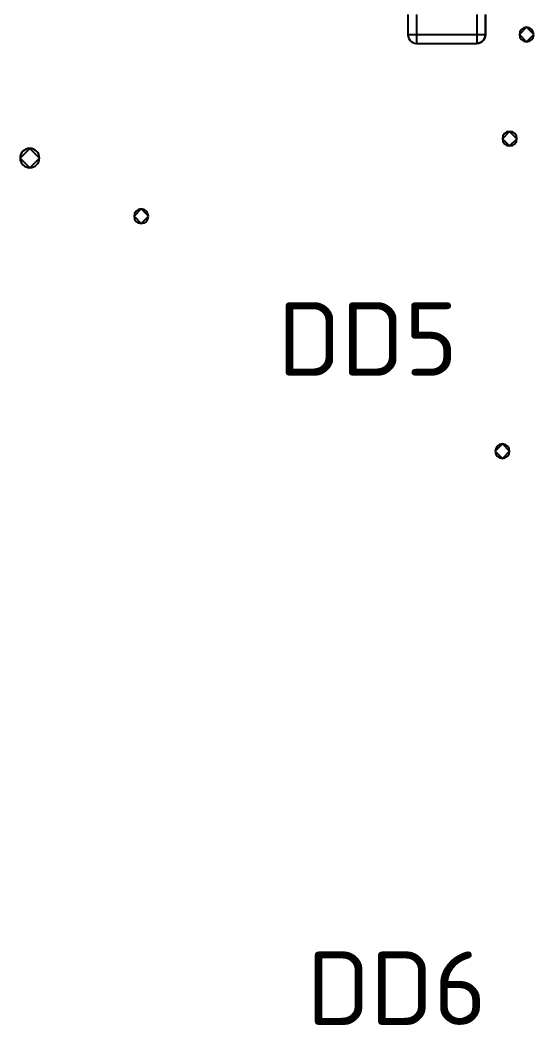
# Model space of a CAD drawing. Header units: inches. Extents: x 5 to 589, y -420 to -5.
# Drawn here: x 172.88 to 183.48, y -138.1 to -117.36 of the extents above; entities that cross this region are included whole.
import ezdxf

# ---------------------------------------------------------------- set-up
doc = ezdxf.new("R2010")
doc.units = ezdxf.units.IN
doc.header["$MEASUREMENT"] = 0
doc.styles.add('ISOCPEUR0', font='isocpeur.ttf', dxfattribs={"height": 2.87999})

msp = doc.modelspace()

# ---------------------------------------------------------------- linework, layer by layer
at = {"color": 7, "true_color": 0xffffff}
for p, q in [((180.883, -117.238), (180.883, -117.658)), ((180.883, -117.238), (180.883, -117.658)), ((181.063, -117.238), (181.063, -117.658)), ((182.303, -117.238), (182.303, -117.658)), ((182.483, -117.658), (182.483, -117.238)), ((182.483, -117.238), (182.483, -117.658)), ((180.883, -117.658), (180.887, -117.698)), ((180.883, -117.658), (180.887, -117.698)), ((180.887, -117.658), (180.883, -117.658)), ((180.901, -117.658), (180.887, -117.658)), ((180.887, -117.698), (180.901, -117.736)), ((180.887, -117.698), (180.901, -117.736)), ((180.923, -117.658), (180.901, -117.658)), ((180.901, -117.736), (180.923, -117.77)), ((180.901, -117.736), (180.923, -117.77)), ((180.951, -117.658), (180.923, -117.658)), ((180.923, -117.77), (180.951, -117.798)), ((180.923, -117.77), (180.951, -117.798)), ((180.985, -117.658), (180.951, -117.658)), ((181.023, -117.658), (180.985, -117.658)), ((181.063, -117.658), (181.023, -117.658)), ((181.063, -117.658), (181.063, -117.698)), ((182.303, -117.658), (181.063, -117.658)), ((181.063, -117.698), (181.063, -117.736)), ((181.063, -117.736), (181.063, -117.77)), ((181.063, -117.77), (181.063, -117.798)), ((182.303, -117.658), (182.303, -117.698)), ((182.343, -117.658), (182.303, -117.658)), ((182.303, -117.698), (182.303, -117.736)), ((182.303, -117.736), (182.303, -117.77)), ((182.303, -117.77), (182.303, -117.798)), ((182.381, -117.658), (182.343, -117.658)), ((182.415, -117.658), (182.381, -117.658)), ((182.443, -117.658), (182.415, -117.658)), ((182.415, -117.798), (182.443, -117.77)), ((182.443, -117.77), (182.415, -117.798)), ((182.465, -117.658), (182.443, -117.658)), ((182.443, -117.77), (182.465, -117.736)), ((182.465, -117.736), (182.443, -117.77)), ((182.479, -117.658), (182.465, -117.658)), ((182.465, -117.736), (182.479, -117.698)), ((182.479, -117.698), (182.465, -117.736)), ((182.479, -117.698), (182.483, -117.658)), ((182.483, -117.658), (182.479, -117.698)), ((182.483, -117.658), (182.479, -117.658)), ((180.951, -117.798), (180.985, -117.82)), ((180.951, -117.798), (180.985, -117.82)), ((180.985, -117.82), (181.023, -117.832)), ((180.985, -117.82), (181.023, -117.832)), ((181.023, -117.832), (181.063, -117.838)), ((181.023, -117.832), (181.063, -117.838)), ((181.063, -117.798), (181.063, -117.82)), ((181.063, -117.82), (181.063, -117.832)), ((181.063, -117.832), (181.063, -117.838)), ((181.063, -117.838), (182.303, -117.838)), ((181.063, -117.838), (182.303, -117.838)), ((182.303, -117.798), (182.303, -117.82)), ((182.303, -117.82), (182.303, -117.832)), ((182.303, -117.838), (182.343, -117.832)), ((182.343, -117.832), (182.303, -117.838)), ((182.303, -117.832), (182.303, -117.838)), ((182.343, -117.832), (182.381, -117.82)), ((182.381, -117.82), (182.343, -117.832)), ((182.381, -117.82), (182.415, -117.798)), ((182.415, -117.798), (182.381, -117.82))]:
    msp.add_line(p, q, dxfattribs=at)
at = {"color": 18, "true_color": 0x000000}
for p, q in [((180.883, -117.238), (180.883, -117.658)), ((180.883, -117.238), (180.883, -117.658)), ((181.063, -117.238), (181.063, -117.658)), ((182.303, -117.238), (182.303, -117.658)), ((182.483, -117.658), (182.483, -117.238)), ((182.483, -117.238), (182.483, -117.658)), ((183.333, -117.504), (183.183, -117.654)), ((183.483, -117.654), (183.333, -117.504)), ((180.883, -117.658), (180.887, -117.698)), ((180.883, -117.658), (180.887, -117.698)), ((180.887, -117.658), (180.883, -117.658)), ((180.901, -117.658), (180.887, -117.658)), ((180.887, -117.698), (180.901, -117.736)), ((180.887, -117.698), (180.901, -117.736)), ((180.923, -117.658), (180.901, -117.658)), ((180.901, -117.736), (180.923, -117.77)), ((180.901, -117.736), (180.923, -117.77)), ((180.951, -117.658), (180.923, -117.658)), ((180.923, -117.77), (180.951, -117.798)), ((180.923, -117.77), (180.951, -117.798)), ((180.985, -117.658), (180.951, -117.658)), ((181.023, -117.658), (180.985, -117.658)), ((181.063, -117.658), (181.023, -117.658)), ((181.063, -117.658), (181.063, -117.698)), ((182.303, -117.658), (181.063, -117.658)), ((181.063, -117.698), (181.063, -117.736)), ((181.063, -117.736), (181.063, -117.77)), ((181.063, -117.77), (181.063, -117.798)), ((182.303, -117.658), (182.303, -117.698)), ((182.343, -117.658), (182.303, -117.658)), ((182.303, -117.698), (182.303, -117.736)), ((182.303, -117.736), (182.303, -117.77)), ((182.303, -117.77), (182.303, -117.798)), ((182.381, -117.658), (182.343, -117.658)), ((182.415, -117.658), (182.381, -117.658)), ((182.443, -117.658), (182.415, -117.658)), ((182.415, -117.798), (182.443, -117.77)), ((182.443, -117.77), (182.415, -117.798)), ((182.465, -117.658), (182.443, -117.658)), ((182.443, -117.77), (182.465, -117.736)), ((182.465, -117.736), (182.443, -117.77)), ((182.479, -117.658), (182.465, -117.658)), ((182.465, -117.736), (182.479, -117.698)), ((182.479, -117.698), (182.465, -117.736)), ((182.479, -117.698), (182.483, -117.658)), ((182.483, -117.658), (182.479, -117.698)), ((182.483, -117.658), (182.479, -117.658)), ((183.183, -117.654), (183.333, -117.804)), ((183.333, -117.804), (183.483, -117.654)), ((180.951, -117.798), (180.985, -117.82)), ((180.951, -117.798), (180.985, -117.82)), ((180.985, -117.82), (181.023, -117.832)), ((180.985, -117.82), (181.023, -117.832)), ((181.023, -117.832), (181.063, -117.838)), ((181.023, -117.832), (181.063, -117.838)), ((181.063, -117.798), (181.063, -117.82)), ((181.063, -117.82), (181.063, -117.832)), ((181.063, -117.832), (181.063, -117.838)), ((181.063, -117.838), (182.303, -117.838)), ((181.063, -117.838), (182.303, -117.838)), ((182.303, -117.798), (182.303, -117.82)), ((182.303, -117.82), (182.303, -117.832)), ((182.303, -117.838), (182.343, -117.832)), ((182.343, -117.832), (182.303, -117.838)), ((182.303, -117.832), (182.303, -117.838)), ((182.343, -117.832), (182.381, -117.82)), ((182.381, -117.82), (182.343, -117.832)), ((182.381, -117.82), (182.415, -117.798)), ((182.415, -117.798), (182.381, -117.82)), ((182.983, -119.654), (182.833, -119.804)), ((183.133, -119.804), (182.983, -119.654)), ((182.833, -119.804), (182.983, -119.954)), ((182.983, -119.954), (183.133, -119.804)), ((173.083, -120.004), (172.883, -120.204)), ((173.283, -120.204), (173.083, -120.004)), ((172.883, -120.204), (173.083, -120.404)), ((173.083, -120.404), (173.283, -120.204)), ((175.383, -121.254), (175.233, -121.404)), ((175.533, -121.404), (175.383, -121.254)), ((175.233, -121.404), (175.383, -121.554)), ((175.383, -121.554), (175.533, -121.404)), ((182.833, -126.104), (182.683, -126.254)), ((182.683, -126.254), (182.833, -126.404)), ((182.983, -126.254), (182.833, -126.104)), ((182.833, -126.404), (182.983, -126.254))]:
    msp.add_line(p, q, dxfattribs=at)
for centre, radius, start, end in [((183.333, -117.654), 0.15, 90, 180), ((183.333, -117.654), 0.15, 0, 90), ((183.333, -117.654), 0.15, 180, 270), ((183.333, -117.654), 0.15, 270, 0), ((182.983, -119.804), 0.15, 90, 180), ((182.983, -119.804), 0.15, 0, 90), ((182.983, -119.804), 0.15, 180, 270), ((182.983, -119.804), 0.15, 270, 0), ((173.083, -120.204), 0.2, 90, 180), ((173.083, -120.204), 0.2, 0, 90), ((173.083, -120.204), 0.2, 180, 270), ((173.083, -120.204), 0.2, 270, 0), ((175.383, -121.404), 0.15, 90, 180), ((175.383, -121.404), 0.15, 0, 90), ((175.383, -121.404), 0.15, 180, 270), ((175.383, -121.404), 0.15, 270, 0), ((182.833, -126.254), 0.15, 90, 180), ((182.833, -126.254), 0.15, 180, 270), ((182.833, -126.254), 0.15, 0, 90), ((182.833, -126.254), 0.15, 270, 0)]:
    msp.add_arc(centre, radius, start, end, dxfattribs=at)

# ---------------------------------------------------------------- texts
at = {"color": 18, "true_color": 0x000000, "style": 'ISOCPEUR0'}
for s, p in [('DD5', (178.198, -124.695)), ('DD6', (178.798, -138.095))]:
    msp.add_text(s, height=1.5158, dxfattribs=at).set_placement(p)

doc.saveas('drawing.dxf')
